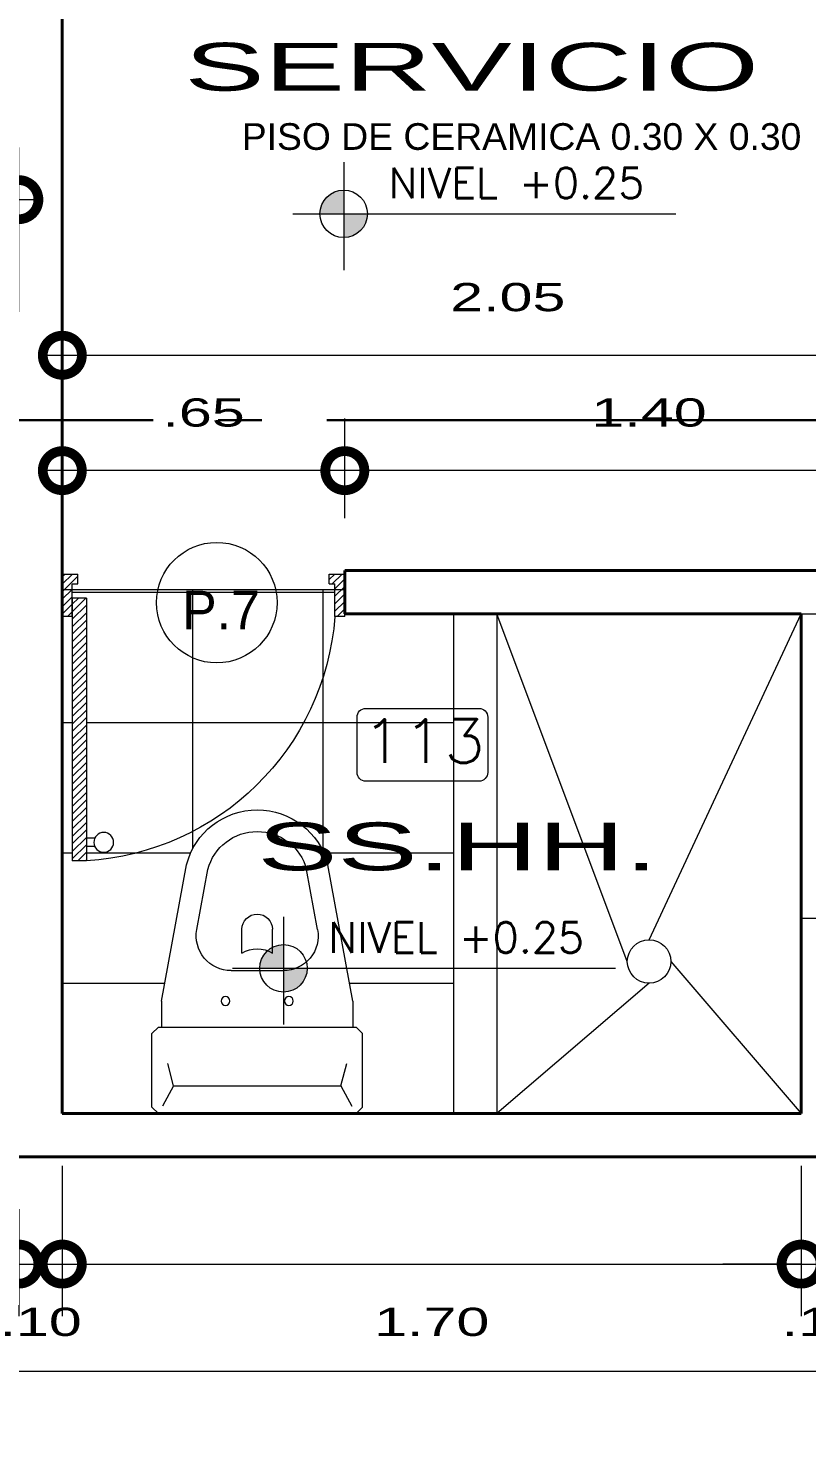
# Model space of a CAD drawing. Header units: inches. Extents: x 155.3 to 248.5, y 20.6 to 88.6.
# Drawn here: x 223.015 to 224.805, y 72.95 to 76.216 of the extents above; entities that cross this region are included whole.
import ezdxf
from ezdxf.enums import TextEntityAlignment as Align

# ---------------------------------------------------------------- set-up
doc = ezdxf.new("R2010")
doc.units = ezdxf.units.IN
doc.header["$MEASUREMENT"] = 0
for name, pattern in [('ACAD_ISO04W100', [30, 24, -3, 0, -3]), ('CONTINUA', [0]), ('HIDDEN', [0.375, 0.25, -0.125])]:
    doc.linetypes.add(name, pattern=pattern)
for name, color, linetype in [('COTAS', 252, 'Continuous'), ('EJES', 1, 'Continuous'), ('MOBILIARIO', 252, 'Continuous'), ('MURO', 7, 'Continuous'), ('PUERTAS', 23, 'Continuous'), ('TEXTOS PLANTA', 7, 'Continuous'), ('TEXTURAS', 251, 'Continuous'), ('VENTANAS', 40, 'Continuous')]:
    doc.layers.add(name, color=color, linetype=linetype)
doc.styles.add('Celso', font='swissel.ttf', dxfattribs={"width": 1.5})
doc.styles.add('ROMANS', font='romans', dxfattribs={"width": 1.1, "height": 1})
doc.styles.get("Standard").update_dxf_attribs({"font": 'arial.ttf'})
doc.dimstyles.new('PLANTA 1-50', dxfattribs={"dimtxt": 0.065, "dimasz": 0.18, "dimexe": 0.12, "dimexo": 0.12, "dimgap": 0.1, "dimtad": 2, "dimzin": 4, "dimdsep": 46, "dimtxsty": 'Celso', "dimblk": 'DOTSMALL', "dimcen": 0.065, "dimdle": 0.05, "dimclrd": 14, "dimclre": 251, "dimclrt": 256, "dimaunit": 1, "dimadec": 4, "dimazin": 1, "dimtfac": 1, "dimtix": 1, "dimtmove": 0, "dimatfit": 3, "dimldrblk": 'DOTSMALL', "dimfxl": 1, "dimlwd": 9, "dimlwe": 9, "dimarcsym": 0})
pattern_1 = [(315, (-96.529859, 5.184583), (-0.013258252, -0.013258252), [])]

# ---------------------------------------------------------------- blocks, each defined once
blk = doc.blocks.new('A$C2D8C4AFF')
at = {"lineweight": 0}
h = blk.add_hatch(dxfattribs=at)
h.set_pattern_fill('ANSI31', color=8, scale=0.15, angle=17, style=0)
h.set_pattern_definition(pattern_1)
h.paths.add_polyline_path([(0.035, 0.865), (0, 0.865), (0, 1.015), (0.055, 1.015), (0.055, 0.98), (0.035, 0.98)])
h = blk.add_hatch(dxfattribs=at)
h.set_pattern_fill('ANSI31', color=8, scale=0.15, angle=17, style=0)
h.set_pattern_definition(pattern_1)
h.paths.add_polyline_path([(1, 0.865), (0.965, 0.865), (0.965, 0.93), (0.965, 0.98), (0.945, 0.98), (0.945, 1.015), (1, 1.015)])
h = blk.add_hatch(dxfattribs=at)
h.set_pattern_fill('ANSI31', color=8, scale=0.15, angle=17, style=0)
h.set_pattern_definition(pattern_1)
h.paths.add_polyline_path([(0.965, 0), (0.915, 0), (0.915, 0.93), (0.965, 0.93)])
at = {"color": 32, "lineweight": 0}
for p, q in [((0, 0.865), (0, 1.015)), ((0.055, 1.015), (0, 1.015)), ((0.055, 0.98), (0.055, 1.015)), ((1, 1.015), (0.945, 1.015)), ((0.945, 0.98), (0.945, 1.015)), ((1, 0.865), (1, 1.015)), ((0.035, 0.865), (0.035, 0.98)), ((0.055, 0.98), (0.035, 0.98)), ((0.965, 0.98), (0.945, 0.98)), ((0.965, 0.865), (0.965, 0.98)), ((0.915, 0.93), (0.965, 0.93)), ((0.915, 0.93), (0.915, 0)), ((0.965, 0.93), (0.965, 0)), ((0, 0.865), (0.035, 0.865)), ((0.965, 0.865), (1, 0.865)), ((0.915, 0), (0.965, 0))]:
    blk.add_line(p, q, dxfattribs=at)
at = {"lineweight": 0}
for p, q in [((0.885, 0.08), (0.915, 0.08)), ((0.885, 0.05), (0.915, 0.05))]:
    blk.add_line(p, q, dxfattribs=at)
blk.add_circle((0.8534, 0.065), 0.035, dxfattribs=at)
blk.add_arc((0.9698, 0.9359), 0.9375, 184.3354, 266.6496, dxfattribs=at)
blk = doc.blocks.new('A$C073B50C9')
at = {"color": 40, "lineweight": 0}
for p, q in [((0, 0.47), (0.015, 0.485)), ((0, 0.015), (0, 0.47)), ((0.015, 0.485), (0.184, 0.485)), ((0.064, 0.435), (0.0173, 0.4605)), ((0.199, 0.47), (0.184, 0.485)), ((0.199, 0.015), (0.199, 0.47)), ((0.259, 0.4625), (0.199, 0.4625)), ((0.259, 0.4625), (0.5727, 0.405)), ((0.064, 0.435), (0.1155, 0.4484)), ((0.064, 0.05), (0.064, 0.435)), ((0.4234, 0.3815), (0.5619, 0.3562)), ((0.329, 0.1822), (0.329, 0.3028)), ((0.369, 0.2775), (0.424, 0.2775)), ((0.369, 0.2075), (0.424, 0.2075)), ((0.4234, 0.1035), (0.5619, 0.1288)), ((0.259, 0.0225), (0.5727, 0.08)), ((0.064, 0.05), (0.0173, 0.0245)), ((0.064, 0.05), (0.1155, 0.0366)), ((0, 0.015), (0.015, 0)), ((0.015, 0), (0.184, 0)), ((0.199, 0.015), (0.184, 0)), ((0.259, 0.0225), (0.199, 0.0225))]:
    blk.add_line(p, q, dxfattribs=at)
for centre in [(0.259, 0.3155), (0.259, 0.1695)]:
    blk.add_circle(centre, 0.01, dxfattribs=at)
for centre, radius, start, end in [((0.5313, 0.2425), 0.1677, 284.3033, 75.6967), ((0.409, 0.3028), 0.08, 79.6164, 180), ((0.5313, 0.2425), 0.1177, 285.0627, 74.9373), ((0.3127, 0.2425), 0.0663, 328.1092, 31.8908), ((0.424, 0.2425), 0.035, 270, 90), ((0.409, 0.1822), 0.08, 180, 280.3836)]:
    blk.add_arc(centre, radius, start, end, dxfattribs=at)
blk = doc.blocks.new('_DotSmall')
at = {"color": 0, "linetype": 'ByBlock', "lineweight": 0, "const_width": 0.5}
blk.add_lwpolyline([(-0.0625, 0, 1), (0.0625, 0, 1)], format="xyb", close=True, dxfattribs=at)
blk = doc.blocks.new('*D495')
at = {"layer": 'COTAS', "color": 251, "linetype": 'CONTINUA', "lineweight": 9, "transparency": 16777216}
blk.add_line((220.8427, 73.4989), (220.8427, 73.2524), dxfattribs=at)
at = {"layer": 'COTAS', "color": 251, "linetype": 'Continuous', "lineweight": 9, "transparency": 16777216}
blk.add_line((222.9927, 73.4989), (222.9927, 73.2524), dxfattribs=at)
at = {"layer": 'COTAS', "color": 14, "linetype": 'CONTINUA', "lineweight": 9, "transparency": 16777216}
blk.add_line((220.7927, 73.3724), (223.0427, 73.3724), dxfattribs=at)
at = {"layer": 'Defpoints', "color": 0, "lineweight": 0, "transparency": 16777216}
for p in [(220.8427, 73.6189), (222.9927, 73.6189), (222.9927, 73.3724)]:
    blk.add_point(p, dxfattribs=at)
at = {"layer": 'COTAS', "color": 14, "lineweight": 9, "transparency": 16777216, "xscale": 0.18, "yscale": 0.18, "zscale": 0.18, "rotation": 180}
blk.add_blockref('_DotSmall', (220.8427, 73.3724), dxfattribs=at)
at = {"layer": 'COTAS', "color": 14, "lineweight": 9, "transparency": 16777216, "xscale": 0.18, "yscale": 0.18, "zscale": 0.18}
blk.add_blockref('_DotSmall', (222.9927, 73.3724), dxfattribs=at)
at = {"layer": 'COTAS', "lineweight": 0, "transparency": 16777216, "insert": (221.9177, 73.239), "char_height": 0.065, "attachment_point": 5, "style": 'Celso'}
blk.add_mtext('2.15', dxfattribs=at)
blk = doc.blocks.new('*D496')
at = {"layer": 'COTAS', "color": 251, "linetype": 'Continuous', "lineweight": 9, "transparency": 16777216}
blk.add_line((223.0927, 73.5989), (223.0927, 73.2524), dxfattribs=at)
at = {"layer": 'COTAS', "color": 251, "linetype": 'CONTINUA', "lineweight": 9, "transparency": 16777216}
blk.add_line((222.9927, 73.4989), (222.9927, 73.2524), dxfattribs=at)
at = {"layer": 'COTAS', "color": 14, "linetype": 'CONTINUA', "lineweight": 9, "transparency": 16777216}
for p, q in [((222.9927, 73.3724), (222.8127, 73.3724)), ((222.9927, 73.3724), (223.0927, 73.3724)), ((223.0927, 73.3724), (223.2727, 73.3724))]:
    blk.add_line(p, q, dxfattribs=at)
at = {"layer": 'Defpoints', "color": 0, "lineweight": 0, "transparency": 16777216}
for p in [(223.0927, 73.7189), (222.9927, 73.6189), (223.0927, 73.3724)]:
    blk.add_point(p, dxfattribs=at)
at = {"layer": 'COTAS', "color": 14, "lineweight": 9, "transparency": 16777216, "xscale": 0.18, "yscale": 0.18, "zscale": 0.18}
blk.add_blockref('_DotSmall', (222.9927, 73.3724), dxfattribs=at)
at = {"layer": 'COTAS', "color": 14, "lineweight": 9, "transparency": 16777216, "xscale": 0.18, "yscale": 0.18, "zscale": 0.18, "rotation": 180}
blk.add_blockref('_DotSmall', (223.0927, 73.3724), dxfattribs=at)
at = {"layer": 'COTAS', "lineweight": 0, "transparency": 16777216, "insert": (223.0427, 73.239), "char_height": 0.065, "attachment_point": 5, "style": 'Celso'}
blk.add_mtext('.10', dxfattribs=at)
blk = doc.blocks.new('*D497')
at = {"layer": 'COTAS', "color": 251, "linetype": 'CONTINUA', "lineweight": 9, "transparency": 16777216}
blk.add_line((223.0927, 73.5989), (223.0927, 73.2524), dxfattribs=at)
at = {"layer": 'COTAS', "color": 251, "linetype": 'Continuous', "lineweight": 9, "transparency": 16777216}
blk.add_line((224.7927, 73.5989), (224.7927, 73.2524), dxfattribs=at)
at = {"layer": 'COTAS', "color": 14, "linetype": 'CONTINUA', "lineweight": 9, "transparency": 16777216}
blk.add_line((223.0427, 73.3724), (224.8427, 73.3724), dxfattribs=at)
at = {"layer": 'Defpoints', "color": 0, "lineweight": 0, "transparency": 16777216}
for p in [(223.0927, 73.7189), (224.7927, 73.7189), (224.7927, 73.3724)]:
    blk.add_point(p, dxfattribs=at)
at = {"layer": 'COTAS', "color": 14, "lineweight": 9, "transparency": 16777216, "xscale": 0.18, "yscale": 0.18, "zscale": 0.18, "rotation": 180}
blk.add_blockref('_DotSmall', (223.0927, 73.3724), dxfattribs=at)
at = {"layer": 'COTAS', "color": 14, "lineweight": 9, "transparency": 16777216, "xscale": 0.18, "yscale": 0.18, "zscale": 0.18}
blk.add_blockref('_DotSmall', (224.7927, 73.3724), dxfattribs=at)
at = {"layer": 'COTAS', "lineweight": 0, "transparency": 16777216, "insert": (223.9427, 73.239), "char_height": 0.065, "attachment_point": 5, "style": 'Celso'}
blk.add_mtext('1.70', dxfattribs=at)
blk = doc.blocks.new('*D498')
at = {"layer": 'COTAS', "color": 251, "linetype": 'CONTINUA', "lineweight": 9, "transparency": 16777216}
blk.add_line((224.7927, 73.5989), (224.7927, 73.2524), dxfattribs=at)
at = {"layer": 'COTAS', "color": 251, "linetype": 'Continuous', "lineweight": 9, "transparency": 16777216}
blk.add_line((224.8927, 73.5989), (224.8927, 73.2524), dxfattribs=at)
at = {"layer": 'COTAS', "color": 14, "linetype": 'CONTINUA', "lineweight": 9, "transparency": 16777216}
for p, q in [((224.7927, 73.3724), (224.6127, 73.3724)), ((224.7927, 73.3724), (224.8927, 73.3724)), ((224.8927, 73.3724), (225.0727, 73.3724))]:
    blk.add_line(p, q, dxfattribs=at)
at = {"layer": 'Defpoints', "color": 0, "lineweight": 0, "transparency": 16777216}
for p in [(224.7927, 73.7189), (224.8927, 73.7189), (224.8927, 73.3724)]:
    blk.add_point(p, dxfattribs=at)
at = {"layer": 'COTAS', "color": 14, "lineweight": 9, "transparency": 16777216, "xscale": 0.18, "yscale": 0.18, "zscale": 0.18}
blk.add_blockref('_DotSmall', (224.7927, 73.3724), dxfattribs=at)
at = {"layer": 'COTAS', "color": 14, "lineweight": 9, "transparency": 16777216, "xscale": 0.18, "yscale": 0.18, "zscale": 0.18, "rotation": 180}
blk.add_blockref('_DotSmall', (224.8927, 73.3724), dxfattribs=at)
at = {"layer": 'COTAS', "lineweight": 0, "transparency": 16777216, "insert": (224.8427, 73.239), "char_height": 0.065, "attachment_point": 5, "style": 'Celso'}
blk.add_mtext('.10', dxfattribs=at)
blk = doc.blocks.new('*D367')
at = {"layer": 'COTAS', "color": 251, "linetype": 'CONTINUA', "lineweight": 9, "transparency": 16777216}
blk.add_line((220.8427, 73.4989), (220.8427, 73.006), dxfattribs=at)
at = {"layer": 'COTAS', "color": 251, "linetype": 'Continuous', "lineweight": 9, "transparency": 16777216}
blk.add_line((229.5427, 73.4989), (229.5427, 73.006), dxfattribs=at)
at = {"layer": 'COTAS', "color": 14, "linetype": 'CONTINUA', "lineweight": 9, "transparency": 16777216}
blk.add_line((220.7927, 73.126), (229.5927, 73.126), dxfattribs=at)
at = {"layer": 'Defpoints', "color": 0, "lineweight": 0, "transparency": 16777216}
for p in [(220.8427, 73.6189), (229.5427, 73.6189), (229.5427, 73.126)]:
    blk.add_point(p, dxfattribs=at)
at = {"layer": 'COTAS', "color": 14, "lineweight": 9, "transparency": 16777216, "xscale": 0.18, "yscale": 0.18, "zscale": 0.18, "rotation": 180}
blk.add_blockref('_DotSmall', (220.8427, 73.126), dxfattribs=at)
at = {"layer": 'COTAS', "color": 14, "lineweight": 9, "transparency": 16777216, "xscale": 0.18, "yscale": 0.18, "zscale": 0.18}
blk.add_blockref('_DotSmall', (229.5427, 73.126), dxfattribs=at)
at = {"layer": 'COTAS', "lineweight": 0, "transparency": 16777216, "insert": (225.1927, 72.9927), "char_height": 0.065, "attachment_point": 5, "style": 'Celso'}
blk.add_mtext('8.70', dxfattribs=at)
blk = doc.blocks.new('*D417')
at = {"layer": 'COTAS', "color": 251, "linetype": 'Continuous', "lineweight": 9, "transparency": 16777216}
blk.add_line((223.7427, 75.0889), (223.7427, 75.3185), dxfattribs=at)
at = {"layer": 'COTAS', "color": 251, "linetype": 'CONTINUA', "lineweight": 9, "transparency": 16777216}
blk.add_line((225.1427, 75.0889), (225.1427, 75.3185), dxfattribs=at)
at = {"layer": 'COTAS', "color": 14, "linetype": 'CONTINUA', "lineweight": 9, "transparency": 16777216}
blk.add_line((225.1927, 75.1985), (223.6927, 75.1985), dxfattribs=at)
at = {"layer": 'Defpoints', "color": 0, "lineweight": 0, "transparency": 16777216}
for p in [(223.7427, 75.1985), (223.7427, 74.9689), (225.1427, 74.9689)]:
    blk.add_point(p, dxfattribs=at)
at = {"layer": 'COTAS', "color": 14, "lineweight": 9, "transparency": 16777216, "xscale": 0.18, "yscale": 0.18, "zscale": 0.18, "rotation": 180}
blk.add_blockref('_DotSmall', (223.7427, 75.1985), dxfattribs=at)
at = {"layer": 'COTAS', "color": 14, "lineweight": 9, "transparency": 16777216, "xscale": 0.18, "yscale": 0.18, "zscale": 0.18}
blk.add_blockref('_DotSmall', (225.1427, 75.1985), dxfattribs=at)
at = {"layer": 'COTAS', "lineweight": 0, "transparency": 16777216, "insert": (224.4427, 75.3319), "char_height": 0.065, "attachment_point": 5, "style": 'Celso'}
blk.add_mtext('1.40', dxfattribs=at)
blk = doc.blocks.new('*D418')
at = {"layer": 'COTAS', "color": 251, "linetype": 'Continuous', "lineweight": 9, "transparency": 16777216}
blk.add_line((223.0927, 75.0806), (223.0927, 75.3185), dxfattribs=at)
at = {"layer": 'COTAS', "color": 251, "linetype": 'CONTINUA', "lineweight": 9, "transparency": 16777216}
blk.add_line((223.7427, 75.0889), (223.7427, 75.3185), dxfattribs=at)
at = {"layer": 'COTAS', "color": 14, "linetype": 'CONTINUA', "lineweight": 9, "transparency": 16777216}
blk.add_line((223.7927, 75.1985), (223.0427, 75.1985), dxfattribs=at)
at = {"layer": 'Defpoints', "color": 0, "lineweight": 0, "transparency": 16777216}
for p in [(223.0927, 75.1985), (223.7427, 74.9689), (223.0927, 74.9606)]:
    blk.add_point(p, dxfattribs=at)
at = {"layer": 'COTAS', "color": 14, "lineweight": 9, "transparency": 16777216, "xscale": 0.18, "yscale": 0.18, "zscale": 0.18, "rotation": 180}
blk.add_blockref('_DotSmall', (223.0927, 75.1985), dxfattribs=at)
at = {"layer": 'COTAS', "color": 14, "lineweight": 9, "transparency": 16777216, "xscale": 0.18, "yscale": 0.18, "zscale": 0.18}
blk.add_blockref('_DotSmall', (223.7427, 75.1985), dxfattribs=at)
at = {"layer": 'COTAS', "lineweight": 0, "transparency": 16777216, "insert": (223.4177, 75.3319), "char_height": 0.065, "attachment_point": 5, "style": 'Celso'}
blk.add_mtext('.65', dxfattribs=at)
blk = doc.blocks.new('*D344')
at = {"layer": 'COTAS', "color": 251, "linetype": 'CONTINUA', "lineweight": 9, "transparency": 16777216}
blk.add_line((223.0927, 75.0806), (223.0927, 75.5841), dxfattribs=at)
at = {"layer": 'COTAS', "color": 251, "linetype": 'Continuous', "lineweight": 9, "transparency": 16777216}
blk.add_line((225.1427, 75.0889), (225.1427, 75.5841), dxfattribs=at)
at = {"layer": 'COTAS', "color": 14, "linetype": 'CONTINUA', "lineweight": 9, "transparency": 16777216}
blk.add_line((223.0427, 75.4641), (225.1927, 75.4641), dxfattribs=at)
at = {"layer": 'Defpoints', "color": 0, "lineweight": 0, "transparency": 16777216}
for p in [(225.1427, 75.4641), (225.1427, 74.9689), (223.0927, 74.9606)]:
    blk.add_point(p, dxfattribs=at)
at = {"layer": 'COTAS', "color": 14, "lineweight": 9, "transparency": 16777216, "xscale": 0.18, "yscale": 0.18, "zscale": 0.18, "rotation": 180}
blk.add_blockref('_DotSmall', (223.0927, 75.4641), dxfattribs=at)
at = {"layer": 'COTAS', "color": 14, "lineweight": 9, "transparency": 16777216, "xscale": 0.18, "yscale": 0.18, "zscale": 0.18}
blk.add_blockref('_DotSmall', (225.1427, 75.4641), dxfattribs=at)
at = {"layer": 'COTAS', "lineweight": 0, "transparency": 16777216, "insert": (224.1177, 75.5975), "char_height": 0.065, "attachment_point": 5, "style": 'Celso'}
blk.add_mtext('2.05', dxfattribs=at)
blk = doc.blocks.new('*D419')
at = {"layer": 'COTAS', "color": 251, "linetype": 'CONTINUA', "lineweight": 9, "transparency": 16777216}
blk.add_line((220.9927, 75.5639), (220.9927, 75.9422), dxfattribs=at)
at = {"layer": 'COTAS', "color": 251, "linetype": 'Continuous', "lineweight": 9, "transparency": 16777216}
blk.add_line((222.9927, 75.5639), (222.9927, 75.9422), dxfattribs=at)
at = {"layer": 'COTAS', "color": 14, "linetype": 'CONTINUA', "lineweight": 9, "transparency": 16777216}
blk.add_line((220.9427, 75.8222), (223.0427, 75.8222), dxfattribs=at)
at = {"layer": 'Defpoints', "color": 0, "lineweight": 0, "transparency": 16777216}
for p in [(222.9927, 75.8222), (220.9927, 75.4439), (222.9927, 75.4439)]:
    blk.add_point(p, dxfattribs=at)
at = {"layer": 'COTAS', "color": 14, "lineweight": 9, "transparency": 16777216, "xscale": 0.18, "yscale": 0.18, "zscale": 0.18, "rotation": 180}
blk.add_blockref('_DotSmall', (220.9927, 75.8222), dxfattribs=at)
at = {"layer": 'COTAS', "color": 14, "lineweight": 9, "transparency": 16777216, "xscale": 0.18, "yscale": 0.18, "zscale": 0.18}
blk.add_blockref('_DotSmall', (222.9927, 75.8222), dxfattribs=at)
at = {"layer": 'COTAS', "lineweight": 0, "transparency": 16777216, "insert": (221.9927, 75.9556), "char_height": 0.065, "attachment_point": 5, "style": 'Celso'}
blk.add_mtext('2.00', dxfattribs=at)

msp = doc.modelspace()

# ---------------------------------------------------------------- hatches: boundary and pattern name
at = {"layer": 'TEXTOS PLANTA', "lineweight": 9}
h = msp.add_hatch(color=7, dxfattribs=at)
h.paths.add_polyline_path([(223.6855, 75.7896), (223.7401, 75.7896), (223.7401, 75.8443, 0.414214)])
h.paths.add_polyline_path([(223.7401, 75.7896), (223.7401, 75.735, 0.414214), (223.7947, 75.7896)])
h = msp.add_hatch(color=7, dxfattribs=at)
h.paths.add_polyline_path([(223.5469, 74.0531), (223.6015, 74.0531), (223.6015, 74.1078, 0.414214)])
h.paths.add_polyline_path([(223.6015, 74.0531), (223.6015, 73.9985, 0.414214), (223.6561, 74.0531)])
at = {"layer": 'TEXTURAS', "lineweight": 0}
h = msp.add_hatch(dxfattribs=at)
h.set_pattern_fill('_USER', color=251, scale=0.3, angle=90, style=0, double=1, pattern_type=0)
h.set_pattern_definition([(90, (223.09273, 73.7189), (-0.3, 2e-17), []), (180, (223.09273, 73.7189), (-4e-17, -0.3), [])])
h.paths.add_polyline_path([(223.72, 74.8631), (223.72, 74.9244), (223.1155, 74.9244), (223.1155, 74.9053), (223.148, 74.9053), (223.148, 74.3528), (223.1675, 74.3528, -0.799884), (223.2108, 74.3431, -0.799884), (223.1675, 74.3333), (223.148, 74.3333), (223.148, 74.3008, 0.375448)])
h.paths.add_polyline_path([(223.9927, 74.8689), (223.7427, 74.8689), (223.7427, 74.8631), (223.72, 74.8631, -0.375448), (223.148, 74.3008), (223.1155, 74.3008), (223.1155, 74.8631), (223.0927, 74.8631), (223.0927, 73.7189), (223.3136, 73.7189), (223.2986, 73.7339), (223.2986, 73.9029), (223.3136, 73.9179), (223.3211, 73.9179), (223.3211, 73.9779), (223.3786, 74.2916, -0.777032), (223.7037, 74.2916), (223.7611, 73.9779), (223.7611, 73.9179), (223.7686, 73.9179), (223.7836, 73.9029), (223.7836, 73.7339), (223.7686, 73.7189), (223.9927, 73.7189)])

# ---------------------------------------------------------------- linework, layer by layer
at = {"lineweight": 0}
msp.add_line((224.0927, 73.7189), (224.7927, 73.7189), dxfattribs=at)
at = {"layer": 'EJES', "linetype": 'ACAD_ISO04W100', "lineweight": 30, "ltscale": 0.05}
msp.add_line((214.1015, 75.3144), (236.2954, 75.3144), dxfattribs=at)
at = {"layer": 'MOBILIARIO', "color": 40, "lineweight": 0}
for p, q in [((223.9927, 74.8689), (223.9927, 73.7189)), ((224.0927, 74.8689), (224.0927, 73.7189)), ((224.3927, 74.0689), (224.0927, 74.8689)), ((224.4427, 74.1189), (224.7927, 74.8689)), ((224.4927, 74.0689), (224.7927, 73.7189)), ((224.4427, 74.0189), (224.0927, 73.7189))]:
    msp.add_line(p, q, dxfattribs=at)
msp.add_circle((224.4427, 74.0689), 0.05, dxfattribs=at)
at = {"layer": 'MURO', "color": 7, "lineweight": 40}
for p, q in [((223.0927, 77.2689), (223.0927, 73.7189)), ((225.1427, 74.9689), (223.7427, 74.9689)), ((223.7427, 74.9689), (223.7427, 74.8689)), ((224.7927, 74.8689), (223.7427, 74.8689)), ((224.7927, 74.8689), (224.7927, 73.7189)), ((224.7927, 73.7189), (223.0927, 73.7189)), ((229.5427, 73.6189), (220.8427, 73.6189))]:
    msp.add_line(p, q, dxfattribs=at)
at = {"layer": 'TEXTOS PLANTA', "color": 7, "lineweight": 9}
for p, q in [((223.7401, 75.9085), (223.7401, 75.6603)), ((223.6229, 75.7896), (224.5044, 75.7896)), ((223.6015, 74.172), (223.6015, 73.9238)), ((223.4843, 74.0531), (224.3657, 74.0531))]:
    msp.add_line(p, q, dxfattribs=at)
msp.add_lwpolyline([(223.7909, 74.6513), (224.0515, 74.6513, -0.414214), (224.0715, 74.6313), (224.0715, 74.5038, -0.414214), (224.0515, 74.4838), (223.7909, 74.4838, -0.414214), (223.7709, 74.5038), (223.7709, 74.6313, -0.414214)], format="xyb", close=True, dxfattribs=at)
for centre in [(223.7401, 75.7896), (223.6015, 74.0531)]:
    msp.add_circle(centre, 0.0546, dxfattribs=at)
at = {"layer": 'TEXTOS PLANTA', "lineweight": 0}
msp.add_circle((223.4481, 74.8947), 0.1387, dxfattribs=at)
at = {"layer": 'TEXTURAS', "color": 251, "lineweight": 0}
msp.add_line((223.7427, 74.9244), (223.0927, 74.9244), dxfattribs=at)
at = {"layer": 'VENTANAS', "linetype": 'HIDDEN', "lineweight": 15, "ltscale": 0.25}
for p, q in [((224.7927, 74.8689), (224.8927, 74.8689)), ((224.7927, 74.1689), (224.8927, 74.1689))]:
    msp.add_line(p, q, dxfattribs=at)

# ---------------------------------------------------------------- block references
at = {"layer": 'MOBILIARIO', "lineweight": 0, "xscale": -1, "rotation": 270}
msp.add_blockref('A$C073B50C9', (223.2986, 73.7189), dxfattribs=at)
at = {"layer": 'PUERTAS', "lineweight": 0, "xscale": -0.6500000000000489, "yscale": 0.6500000000000489, "zscale": 0.6500000000000489}
msp.add_blockref('A$C2D8C4AFF', (223.7427, 74.3008), dxfattribs=at)

# ---------------------------------------------------------------- texts
at = {"layer": 'TEXTOS PLANTA', "color": 7, "lineweight": 9, "width": 1.8}
for s, p in [('SERVICIO', (223.3737, 76.0731)), ('SS.HH.', (223.5414, 74.2787))]:
    msp.add_text(s, height=0.11, dxfattribs=at).set_placement(p)
at = {"layer": 'TEXTOS PLANTA', "color": 7, "lineweight": 9}
msp.add_text('PISO DE CERAMICA 0.30 X 0.30', height=0.061427, dxfattribs=at).set_placement((223.5056, 75.9368))
at = {"layer": 'TEXTOS PLANTA', "color": 7, "lineweight": 9, "style": 'ROMANS'}
for p in [(223.8436, 75.8256), (223.705, 74.0891)]:
    msp.add_text('NIVEL +0.25', height=0.07, dxfattribs=at).set_placement(p)
at = {"layer": 'TEXTOS PLANTA', "color": 7, "lineweight": 9, "style": 'ROMANS', "width": 1.1}
msp.add_text('113', height=0.1, dxfattribs=at).set_placement((223.924, 74.5764), align=Align.MIDDLE_CENTER)
at = {"layer": 'TEXTOS PLANTA', "color": 7, "lineweight": 9, "insert": (223.3686, 74.8777), "char_height": 0.088889, "width": 0.355556, "attachment_point": 4}
msp.add_mtext('{\\fCentury Gothic|b0|i0|c1|p15;P.7}', dxfattribs=at)

# ---------------------------------------------------------------- dimensions: what is measured, and where the dimension line sits
at = {"layer": 'COTAS', "lineweight": 0}
for base, p1, p2, picture, middle in [((222.9927, 75.8222), (220.9927, 75.4439), (222.9927, 75.4439), '*D419', (221.9927, 75.9556)), ((225.1427, 75.4641), (223.0927, 74.9606), (225.1427, 74.9689), '*D344', (224.1177, 75.5975)), ((223.7427, 75.1985), (225.1427, 74.9689), (223.7427, 74.9689), '*D417', (224.4427, 75.3319)), ((222.9927, 73.3724), (220.8427, 73.6189), (222.9927, 73.6189), '*D495', (221.9177, 73.239)), ((229.5427, 73.126), (220.8427, 73.6189), (229.5427, 73.6189), '*D367', (225.1927, 72.9927))]:
    dim = msp.add_linear_dim(base=base, p1=p1, p2=p2, dimstyle='PLANTA 1-50', dxfattribs=at)
    dim.commit()
    dim.dimension.update_dxf_attribs({"geometry": picture, "text_midpoint": middle})
for base, p1, p2, picture, middle in [((223.0927, 75.1985), (223.7427, 74.9689), (223.0927, 74.9606), '*D418', (223.4177, 75.3319)), ((223.0927, 73.3724), (222.9927, 73.6189), (223.0927, 73.7189), '*D496', (223.0427, 73.239)), ((224.7927, 73.3724), (223.0927, 73.7189), (224.7927, 73.7189), '*D497', (223.9427, 73.239)), ((224.8927, 73.3724), (224.7927, 73.7189), (224.8927, 73.7189), '*D498', (224.8427, 73.239))]:
    dim = msp.add_linear_dim(base=base, p1=p1, p2=p2, dimstyle='PLANTA 1-50', override={"dimtmove": 1}, dxfattribs=at)
    dim.commit()
    dim.dimension.update_dxf_attribs({"geometry": picture, "text_midpoint": middle})

doc.saveas('drawing.dxf')
